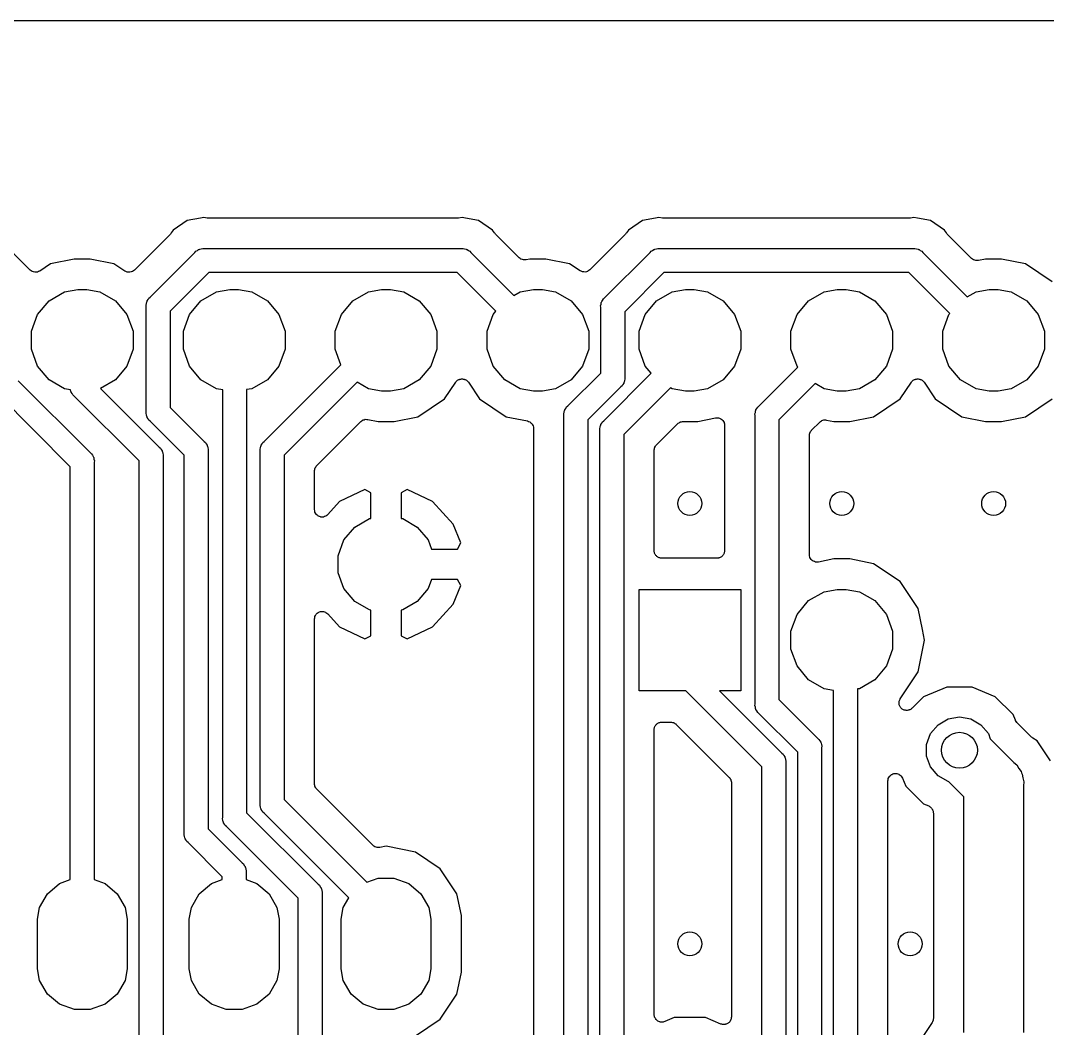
# Model space of a CAD drawing. Extents: x 106 to 188.7, y -135.7 to -88.7.
# Drawn here: x 156.45 to 173.62, y -105.55 to -88.7 of the extents above; entities that cross this region are included whole.
import ezdxf

# ---------------------------------------------------------------- set-up
doc = ezdxf.new("R2010")
doc.units = 0
doc.header["$MEASUREMENT"] = 0
doc.layers.add('BLACK', color=7, linetype='CONTINUOUS')

msp = doc.modelspace()

# ---------------------------------------------------------------- linework, layer by layer
at = {"layer": 'BLACK', "linetype": 'CONTINUOUS'}
for p, q in [((106.71, -88.696), (187.9, -88.696)), ((159.236, -92.0431), (159.002, -92.1996)), ((159.455, -91.9996), (159.236, -92.0431)), ((159.512, -91.9881), (159.455, -91.9996)), ((159.569, -91.9996), (159.512, -91.9881)), ((159.582, -91.9998), (159.569, -91.9996)), ((159.594, -92.002), (159.582, -91.9998)), ((163.748, -92.002), (159.594, -92.002)), ((163.76, -91.9998), (163.748, -92.002)), ((163.773, -91.9996), (163.76, -91.9998)), ((163.83, -91.9881), (163.773, -91.9996)), ((163.887, -91.9996), (163.83, -91.9881)), ((164.106, -92.0431), (163.887, -91.9996)), ((163.887, -91.9996), (163.887, -91.9996)), ((164.34, -92.1996), (164.106, -92.0431)), ((166.847, -92.0431), (166.613, -92.1996)), ((167.066, -91.9996), (166.847, -92.0431)), ((167.123, -91.9881), (167.066, -91.9996)), ((167.181, -91.9996), (167.123, -91.9881)), ((167.193, -91.9998), (167.181, -91.9996)), ((167.206, -92.002), (167.193, -91.9998)), ((171.304, -92.002), (167.206, -92.002)), ((171.317, -91.9998), (171.304, -92.002)), ((171.329, -91.9996), (171.317, -91.9998)), ((171.386, -91.9881), (171.329, -91.9996)), ((171.444, -91.9996), (171.386, -91.9881)), ((171.663, -92.0431), (171.444, -91.9996)), ((171.444, -91.9996), (171.444, -91.9996)), ((171.897, -92.1996), (171.663, -92.0431)), ((159.002, -92.1996), (158.969, -92.2483)), ((164.373, -92.2483), (164.34, -92.1996)), ((166.613, -92.1996), (166.581, -92.2483)), ((171.929, -92.2483), (171.897, -92.1996)), ((156.609, -92.8695), (156.007, -92.2675)), ((158.953, -92.2675), (158.351, -92.8695)), ((158.96, -92.2573), (158.953, -92.2675)), ((158.969, -92.2483), (158.96, -92.2573)), ((164.382, -92.2573), (164.373, -92.2483)), ((164.389, -92.2675), (164.382, -92.2573)), ((164.785, -92.664), (164.389, -92.2675)), ((166.565, -92.2675), (165.966, -92.8661)), ((166.572, -92.2573), (166.565, -92.2675)), ((166.581, -92.2483), (166.572, -92.2573)), ((171.938, -92.2573), (171.929, -92.2483)), ((171.945, -92.2675), (171.938, -92.2573)), ((172.352, -92.6745), (171.945, -92.2675)), ((159.364, -92.5748), (159.381, -92.5544)), ((159.381, -92.5544), (159.404, -92.5412)), ((159.404, -92.5412), (159.426, -92.5259)), ((159.426, -92.5259), (159.435, -92.5236)), ((159.435, -92.5236), (159.443, -92.5192)), ((159.443, -92.5192), (159.469, -92.5146)), ((159.469, -92.5146), (159.494, -92.5077)), ((159.494, -92.5077), (159.521, -92.51)), ((159.521, -92.51), (163.821, -92.51)), ((163.821, -92.51), (163.848, -92.5077)), ((163.848, -92.5077), (163.873, -92.5146)), ((163.873, -92.5146), (163.899, -92.5192)), ((163.899, -92.5192), (163.907, -92.5236)), ((163.907, -92.5236), (163.916, -92.5259)), ((163.916, -92.5259), (163.938, -92.5412)), ((163.938, -92.5412), (163.961, -92.5544)), ((163.961, -92.5544), (163.978, -92.5748)), ((166.976, -92.5748), (166.993, -92.5544)), ((166.993, -92.5544), (167.016, -92.5412)), ((167.016, -92.5412), (167.038, -92.5259)), ((167.038, -92.5259), (167.046, -92.5236)), ((167.046, -92.5236), (167.054, -92.5192)), ((167.054, -92.5192), (167.08, -92.5146)), ((167.08, -92.5146), (167.106, -92.5077)), ((167.106, -92.5077), (167.132, -92.51)), ((167.132, -92.51), (171.378, -92.51)), ((171.378, -92.51), (171.404, -92.5077)), ((171.404, -92.5077), (171.43, -92.5146)), ((171.43, -92.5146), (171.456, -92.5192)), ((171.456, -92.5192), (171.464, -92.5236)), ((171.464, -92.5236), (171.472, -92.5259)), ((171.472, -92.5259), (171.494, -92.5412)), ((171.494, -92.5412), (171.517, -92.5544)), ((171.517, -92.5544), (171.534, -92.5748)), ((157.346, -92.6855), (156.95, -92.7643)), ((157.614, -92.6855), (157.346, -92.6855)), ((158.01, -92.7643), (157.614, -92.6855)), ((158.615, -93.3244), (159.364, -92.5748)), ((163.978, -92.5748), (164.697, -93.2945)), ((164.8, -92.6743), (164.785, -92.664)), ((164.814, -92.6855), (164.8, -92.6743)), ((164.818, -92.6869), (164.814, -92.6855)), ((164.821, -92.6893), (164.818, -92.6869)), ((164.839, -92.6939), (164.821, -92.6893)), ((164.856, -92.6997), (164.839, -92.6939)), ((164.86, -92.6996), (164.856, -92.6997)), ((164.864, -92.7007), (164.86, -92.6996)), ((164.882, -92.6991), (164.864, -92.7007)), ((164.9, -92.6987), (164.882, -92.6991)), ((164.966, -92.6855), (164.9, -92.6987)), ((165.234, -92.6855), (164.966, -92.6855)), ((165.63, -92.7643), (165.234, -92.6855)), ((166.215, -93.3359), (166.976, -92.5748)), ((171.534, -92.5748), (172.277, -93.3177)), ((172.367, -92.6848), (172.352, -92.6745)), ((172.381, -92.696), (172.367, -92.6848)), ((172.385, -92.6974), (172.381, -92.696)), ((172.388, -92.6998), (172.385, -92.6974)), ((172.406, -92.7044), (172.388, -92.6998)), ((172.423, -92.7102), (172.406, -92.7044)), ((172.427, -92.7101), (172.423, -92.7102)), ((172.431, -92.7112), (172.427, -92.7101)), ((172.449, -92.7096), (172.431, -92.7112)), ((172.467, -92.7093), (172.449, -92.7096)), ((172.586, -92.6855), (172.467, -92.7093)), ((172.854, -92.6855), (172.586, -92.6855)), ((173.25, -92.7643), (172.854, -92.6855)), ((156.626, -92.8813), (156.609, -92.8695)), ((156.642, -92.8936), (156.626, -92.8813)), ((156.644, -92.894), (156.642, -92.8936)), ((156.645, -92.8948), (156.644, -92.894)), ((156.665, -92.9001), (156.645, -92.8948)), ((156.685, -92.9059), (156.665, -92.9001)), ((156.729, -92.903), (156.708, -92.9044)), ((156.73, -92.9025), (156.729, -92.903)), ((156.731, -92.9023), (156.73, -92.9025)), ((156.75, -92.8936), (156.731, -92.9023)), ((156.769, -92.8853), (156.75, -92.8936)), ((156.95, -92.7643), (156.769, -92.8853)), ((158.191, -92.8853), (158.01, -92.7643)), ((158.21, -92.8936), (158.191, -92.8853)), ((158.229, -92.9023), (158.21, -92.8936)), ((158.23, -92.9025), (158.229, -92.9023)), ((158.231, -92.903), (158.23, -92.9025)), ((158.252, -92.9044), (158.231, -92.903)), ((158.295, -92.9001), (158.275, -92.9059)), ((158.315, -92.8948), (158.295, -92.9001)), ((158.316, -92.894), (158.315, -92.8948)), ((158.318, -92.8936), (158.316, -92.894)), ((158.334, -92.8813), (158.318, -92.8936)), ((158.351, -92.8695), (158.334, -92.8813)), ((165.806, -92.8819), (165.63, -92.7643)), ((165.825, -92.8902), (165.806, -92.8819)), ((165.844, -92.8989), (165.825, -92.8902)), ((165.845, -92.8991), (165.844, -92.8989)), ((165.846, -92.8996), (165.845, -92.8991)), ((165.867, -92.901), (165.846, -92.8996)), ((165.887, -92.9028), (165.867, -92.901)), ((165.889, -92.9024), (165.887, -92.9028)), ((165.89, -92.9025), (165.889, -92.9024)), ((165.91, -92.8967), (165.89, -92.9025)), ((165.93, -92.8914), (165.91, -92.8967)), ((165.931, -92.8906), (165.93, -92.8914)), ((165.933, -92.8902), (165.931, -92.8906)), ((165.949, -92.8779), (165.933, -92.8902)), ((165.966, -92.8661), (165.949, -92.8779)), ((173.699, -93.0644), (173.25, -92.7643)), ((156.686, -92.9058), (156.685, -92.9059)), ((156.687, -92.9062), (156.686, -92.9058)), ((156.708, -92.9044), (156.687, -92.9062)), ((158.273, -92.9062), (158.252, -92.9044)), ((158.274, -92.9058), (158.273, -92.9062)), ((158.275, -92.9059), (158.274, -92.9058)), ((159.595, -92.91), (158.95, -93.5548)), ((163.747, -92.91), (159.595, -92.91)), ((164.397, -93.5594), (163.747, -92.91)), ((167.206, -92.91), (166.55, -93.5663)), ((171.304, -92.91), (167.206, -92.91)), ((171.988, -93.594), (171.304, -92.91)), ((156.925, -93.3823), (157.185, -93.2324)), ((157.185, -93.2324), (157.406, -93.1935)), ((157.406, -93.1935), (157.554, -93.1935)), ((157.554, -93.1935), (157.775, -93.2324)), ((157.775, -93.2324), (158.035, -93.3823)), ((159.465, -93.3823), (159.725, -93.2324)), ((159.725, -93.2324), (159.946, -93.1935)), ((159.946, -93.1935), (160.094, -93.1935)), ((160.094, -93.1935), (160.315, -93.2324)), ((160.315, -93.2324), (160.575, -93.3823)), ((162.005, -93.3823), (162.265, -93.2324)), ((162.265, -93.2324), (162.486, -93.1935)), ((162.486, -93.1935), (162.634, -93.1935)), ((162.634, -93.1935), (162.855, -93.2324)), ((162.855, -93.2324), (163.115, -93.3823)), ((164.697, -93.2945), (164.805, -93.2324)), ((164.805, -93.2324), (165.026, -93.1935)), ((165.026, -93.1935), (165.174, -93.1935)), ((165.174, -93.1935), (165.395, -93.2324)), ((165.395, -93.2324), (165.655, -93.3823)), ((167.085, -93.3823), (167.345, -93.2324)), ((167.345, -93.2324), (167.566, -93.1935)), ((167.566, -93.1935), (167.714, -93.1935)), ((167.714, -93.1935), (167.935, -93.2324)), ((167.935, -93.2324), (168.195, -93.3823)), ((169.625, -93.3823), (169.885, -93.2324)), ((169.885, -93.2324), (170.106, -93.1935)), ((170.106, -93.1935), (170.254, -93.1935)), ((170.254, -93.1935), (170.475, -93.2324)), ((170.475, -93.2324), (170.735, -93.3823)), ((172.277, -93.3177), (172.425, -93.2324)), ((172.425, -93.2324), (172.646, -93.1935)), ((172.646, -93.1935), (172.794, -93.1935)), ((172.794, -93.1935), (173.015, -93.2324)), ((173.015, -93.2324), (173.275, -93.3823)), ((156.733, -93.6119), (156.925, -93.3823)), ((158.035, -93.3823), (158.227, -93.6119)), ((158.555, -93.4287), (158.559, -93.4025)), ((158.559, -93.4025), (158.564, -93.3948)), ((158.564, -93.3948), (158.566, -93.3862)), ((158.566, -93.3862), (158.581, -93.3644)), ((158.581, -93.3644), (158.594, -93.3415)), ((158.594, -93.3415), (158.615, -93.3244)), ((159.273, -93.6119), (159.465, -93.3823)), ((160.575, -93.3823), (160.767, -93.6119)), ((161.813, -93.6119), (162.005, -93.3823)), ((163.115, -93.3823), (163.307, -93.6119)), ((165.655, -93.3823), (165.847, -93.6119)), ((166.155, -93.4402), (166.159, -93.414)), ((166.159, -93.414), (166.164, -93.4063)), ((166.164, -93.4063), (166.166, -93.3977)), ((166.166, -93.3977), (166.181, -93.3759)), ((166.181, -93.3759), (166.194, -93.353)), ((166.194, -93.353), (166.215, -93.3359)), ((166.893, -93.6119), (167.085, -93.3823)), ((168.195, -93.3823), (168.387, -93.6119)), ((169.433, -93.6119), (169.625, -93.3823)), ((170.735, -93.3823), (170.927, -93.6119)), ((173.275, -93.3823), (173.467, -93.6119)), ((158.548, -93.4543), (158.555, -93.4287)), ((158.55, -93.4807), (158.548, -93.4543)), ((158.55, -95.2413), (158.55, -93.4807)), ((158.95, -93.5548), (158.95, -95.1672)), ((164.353, -93.6119), (164.397, -93.5594)), ((166.148, -93.4658), (166.155, -93.4402)), ((166.15, -93.4922), (166.148, -93.4658)), ((166.15, -94.5926), (166.15, -93.4922)), ((166.55, -93.5663), (166.55, -94.6667)), ((156.63, -93.8936), (156.733, -93.6119)), ((158.227, -93.6119), (158.33, -93.8936)), ((159.17, -93.8936), (159.273, -93.6119)), ((160.767, -93.6119), (160.87, -93.8936)), ((161.71, -93.8936), (161.813, -93.6119)), ((163.307, -93.6119), (163.41, -93.8936)), ((164.25, -93.8936), (164.353, -93.6119)), ((165.847, -93.6119), (165.95, -93.8936)), ((166.79, -93.8936), (166.893, -93.6119)), ((168.387, -93.6119), (168.49, -93.8936)), ((169.33, -93.8936), (169.433, -93.6119)), ((170.927, -93.6119), (171.03, -93.8936)), ((171.87, -93.8936), (171.973, -93.6119)), ((171.973, -93.6119), (171.988, -93.594)), ((173.467, -93.6119), (173.57, -93.8936)), ((156.63, -94.1934), (156.63, -93.8936)), ((158.33, -93.8936), (158.33, -94.1934)), ((159.17, -94.1934), (159.17, -93.8936)), ((160.87, -93.8936), (160.87, -94.1934)), ((161.71, -94.1934), (161.71, -93.8936)), ((163.41, -93.8936), (163.41, -94.1934)), ((164.25, -94.1934), (164.25, -93.8936)), ((165.95, -93.8936), (165.95, -94.1934)), ((166.79, -94.1934), (166.79, -93.8936)), ((168.49, -93.8936), (168.49, -94.1934)), ((169.33, -94.1934), (169.33, -93.8936)), ((171.03, -93.8936), (171.03, -94.1934)), ((171.87, -94.1934), (171.87, -93.8936)), ((173.57, -93.8936), (173.57, -94.1934)), ((156.733, -94.4751), (156.63, -94.1934)), ((158.33, -94.1934), (158.227, -94.4751)), ((159.273, -94.4751), (159.17, -94.1934)), ((160.87, -94.1934), (160.767, -94.4751)), ((161.804, -94.4528), (161.71, -94.1934)), ((163.41, -94.1934), (163.307, -94.4751)), ((164.353, -94.4751), (164.25, -94.1934)), ((165.95, -94.1934), (165.847, -94.4751)), ((166.893, -94.4751), (166.79, -94.1934)), ((168.49, -94.1934), (168.387, -94.4751)), ((169.433, -94.4751), (169.33, -94.1934)), ((171.03, -94.1934), (170.927, -94.4751)), ((171.973, -94.4751), (171.87, -94.1934)), ((173.57, -94.1934), (173.467, -94.4751)), ((156.925, -94.7047), (156.733, -94.4751)), ((158.227, -94.4751), (158.035, -94.7047)), ((159.465, -94.7047), (159.273, -94.4751)), ((160.52, -95.7374), (161.804, -94.4528)), ((160.767, -94.4751), (160.575, -94.7047)), ((163.307, -94.4751), (163.115, -94.7047)), ((164.545, -94.7047), (164.353, -94.4751)), ((165.6, -95.1429), (166.15, -94.5926)), ((165.847, -94.4751), (165.655, -94.7047)), ((166.2, -95.3914), (166.995, -94.5966)), ((166.995, -94.5966), (166.893, -94.4751)), ((168.387, -94.4751), (168.195, -94.7047)), ((168.795, -95.1459), (169.448, -94.493)), ((169.448, -94.493), (169.433, -94.4751)), ((170.927, -94.4751), (170.735, -94.7047)), ((172.165, -94.7047), (171.973, -94.4751)), ((173.467, -94.4751), (173.275, -94.7047)), ((156.41, -94.7227), (157.615, -95.9279)), ((157.185, -94.8546), (156.925, -94.7047)), ((158.035, -94.7047), (157.784, -94.8496)), ((159.725, -94.8546), (159.465, -94.7047)), ((160.575, -94.7047), (160.315, -94.8546)), ((162.077, -94.746), (160.855, -95.9678)), ((162.265, -94.8546), (162.077, -94.746)), ((163.115, -94.7047), (162.855, -94.8546)), ((163.539, -95.0226), (163.724, -94.7452)), ((163.724, -94.7452), (163.734, -94.7352)), ((163.734, -94.7352), (163.742, -94.724)), ((163.742, -94.724), (163.749, -94.7194)), ((163.749, -94.7194), (163.755, -94.7133)), ((163.755, -94.7133), (163.767, -94.7072)), ((163.767, -94.7072), (163.779, -94.6995)), ((163.779, -94.6995), (163.787, -94.6975)), ((163.787, -94.6975), (163.794, -94.6938)), ((163.794, -94.6938), (163.808, -94.6923)), ((163.808, -94.6923), (163.822, -94.689)), ((163.822, -94.689), (163.83, -94.6899)), ((163.83, -94.6899), (163.838, -94.689)), ((163.838, -94.689), (163.852, -94.6923)), ((163.852, -94.6923), (163.866, -94.6938)), ((163.866, -94.6938), (163.873, -94.6975)), ((163.873, -94.6975), (163.881, -94.6995)), ((163.881, -94.6995), (163.893, -94.7072)), ((163.893, -94.7072), (163.905, -94.7133)), ((163.905, -94.7133), (163.911, -94.7194)), ((163.911, -94.7194), (163.918, -94.724)), ((163.918, -94.724), (163.926, -94.7352)), ((163.926, -94.7352), (163.936, -94.7452)), ((163.936, -94.7452), (164.121, -95.0226)), ((164.805, -94.8546), (164.545, -94.7047)), ((165.655, -94.7047), (165.395, -94.8546)), ((166.519, -94.783), (166.506, -94.806)), ((166.534, -94.7613), (166.519, -94.783)), ((166.536, -94.7527), (166.534, -94.7613)), ((166.541, -94.7449), (166.536, -94.7527)), ((166.545, -94.7188), (166.541, -94.7449)), ((166.552, -94.6932), (166.545, -94.7188)), ((166.55, -94.6667), (166.552, -94.6932)), ((168.195, -94.7047), (167.935, -94.8546)), ((169.737, -94.7693), (169.13, -95.3763)), ((169.885, -94.8546), (169.737, -94.7693)), ((170.735, -94.7047), (170.475, -94.8546)), ((171.159, -95.0226), (171.344, -94.7452)), ((171.344, -94.7452), (171.354, -94.7352)), ((171.354, -94.7352), (171.362, -94.724)), ((171.362, -94.724), (171.369, -94.7194)), ((171.369, -94.7194), (171.375, -94.7133)), ((171.375, -94.7133), (171.387, -94.7072)), ((171.387, -94.7072), (171.399, -94.6995)), ((171.399, -94.6995), (171.407, -94.6975)), ((171.407, -94.6975), (171.414, -94.6938)), ((171.414, -94.6938), (171.428, -94.6923)), ((171.428, -94.6923), (171.442, -94.689)), ((171.442, -94.689), (171.45, -94.6899)), ((171.45, -94.6899), (171.458, -94.689)), ((171.458, -94.689), (171.472, -94.6923)), ((171.472, -94.6923), (171.486, -94.6938)), ((171.486, -94.6938), (171.493, -94.6975)), ((171.493, -94.6975), (171.501, -94.6995)), ((171.501, -94.6995), (171.513, -94.7072)), ((171.513, -94.7072), (171.525, -94.7133)), ((171.525, -94.7133), (171.531, -94.7194)), ((171.531, -94.7194), (171.538, -94.724)), ((171.538, -94.724), (171.546, -94.7352)), ((171.546, -94.7352), (171.556, -94.7452)), ((171.556, -94.7452), (171.741, -95.0226)), ((172.425, -94.8546), (172.165, -94.7047)), ((173.275, -94.7047), (173.015, -94.8546)), ((157.28, -96.1583), (156.075, -94.9531)), ((157.285, -94.8722), (157.185, -94.8546)), ((157.289, -94.898), (157.285, -94.8722)), ((157.294, -94.9057), (157.289, -94.898)), ((157.296, -94.9144), (157.294, -94.9057)), ((157.311, -94.9361), (157.296, -94.9144)), ((157.324, -94.9591), (157.311, -94.9361)), ((157.345, -94.9761), (157.324, -94.9591)), ((157.784, -94.8496), (158.766, -95.8315)), ((159.828, -94.8728), (159.725, -94.8546)), ((159.828, -102.02), (159.828, -94.8728)), ((160.315, -94.8546), (160.228, -94.8699)), ((160.228, -94.8699), (160.228, -101.946)), ((162.486, -94.8935), (162.265, -94.8546)), ((162.634, -94.8935), (162.486, -94.8935)), ((162.855, -94.8546), (162.634, -94.8935)), ((165.026, -94.8935), (164.805, -94.8546)), ((165.174, -94.8935), (165.026, -94.8935)), ((165.395, -94.8546), (165.174, -94.8935)), ((166.485, -94.823), (165.935, -95.3733)), ((166.506, -94.806), (166.485, -94.823)), ((167.318, -94.839), (166.535, -95.6218)), ((167.345, -94.8546), (167.318, -94.839)), ((167.566, -94.8935), (167.345, -94.8546)), ((167.714, -94.8935), (167.566, -94.8935)), ((167.935, -94.8546), (167.714, -94.8935)), ((170.106, -94.8935), (169.885, -94.8546)), ((170.254, -94.8935), (170.106, -94.8935)), ((170.475, -94.8546), (170.254, -94.8935)), ((172.646, -94.8935), (172.425, -94.8546)), ((172.794, -94.8935), (172.646, -94.8935)), ((173.015, -94.8546), (172.794, -94.8935)), ((158.431, -96.062), (157.345, -94.9761)), ((163.09, -95.3227), (163.539, -95.0226)), ((164.121, -95.0226), (164.57, -95.3227)), ((170.71, -95.3227), (171.159, -95.0226)), ((171.741, -95.0226), (172.19, -95.3227)), ((173.25, -95.3227), (173.699, -95.0226)), ((158.548, -95.2677), (158.55, -95.2413)), ((158.555, -95.2933), (158.548, -95.2677)), ((158.559, -95.3195), (158.555, -95.2933)), ((158.95, -95.1672), (159.52, -95.7374)), ((165.533, -95.2728), (165.54, -95.2471)), ((165.535, -95.2992), (165.533, -95.2728)), ((165.535, -125.012), (165.535, -95.2992)), ((165.54, -95.2471), (165.544, -95.221)), ((165.544, -95.221), (165.549, -95.2133)), ((165.549, -95.2133), (165.551, -95.2046)), ((165.551, -95.2046), (165.566, -95.1829)), ((165.566, -95.1829), (165.579, -95.1599)), ((165.579, -95.1599), (165.6, -95.1429)), ((168.728, -95.2758), (168.735, -95.2502)), ((168.73, -95.3022), (168.728, -95.2758)), ((168.73, -100.128), (168.73, -95.3022)), ((168.735, -95.2502), (168.739, -95.224)), ((168.739, -95.224), (168.744, -95.2163)), ((168.744, -95.2163), (168.746, -95.2077)), ((168.746, -95.2077), (168.761, -95.1859)), ((168.761, -95.1859), (168.774, -95.163)), ((168.774, -95.163), (168.795, -95.1459)), ((158.564, -95.3272), (158.559, -95.3195)), ((158.566, -95.3358), (158.564, -95.3272)), ((158.581, -95.3576), (158.566, -95.3358)), ((158.594, -95.3805), (158.581, -95.3576)), ((158.615, -95.3976), (158.594, -95.3805)), ((159.185, -95.9678), (158.615, -95.3976)), ((161.4, -96.1411), (162.139, -95.402)), ((162.139, -95.402), (162.154, -95.3917)), ((162.154, -95.3917), (162.168, -95.3804)), ((162.168, -95.3804), (162.172, -95.3791)), ((162.172, -95.3791), (162.175, -95.3767)), ((162.175, -95.3767), (162.193, -95.372)), ((162.193, -95.372), (162.21, -95.3662)), ((162.21, -95.3662), (162.214, -95.3663)), ((162.214, -95.3663), (162.218, -95.3653)), ((162.218, -95.3653), (162.236, -95.3668)), ((162.236, -95.3668), (162.254, -95.3672)), ((162.254, -95.3672), (162.426, -95.4015)), ((162.426, -95.4015), (162.694, -95.4015)), ((162.694, -95.4015), (163.09, -95.3227)), ((164.57, -95.3227), (164.925, -95.3932)), ((164.925, -95.3932), (164.944, -95.4008)), ((164.944, -95.4008), (164.963, -95.4078)), ((164.963, -95.4078), (164.965, -95.4087)), ((164.965, -95.4087), (164.966, -95.4092)), ((164.966, -95.4092), (164.981, -95.4229)), ((164.981, -95.4229), (164.997, -95.4362)), ((164.997, -95.4362), (164.998, -95.4374)), ((164.998, -95.4374), (164.999, -95.4383)), ((164.999, -95.4383), (165.009, -95.4564)), ((165.009, -95.4564), (165.019, -95.4744)), ((165.019, -95.4744), (165.02, -95.4758)), ((165.02, -95.4758), (165.02, -95.477)), ((165.02, -95.477), (165.023, -95.4974)), ((165.935, -95.3733), (165.935, -125.086)), ((166.14, -95.4957), (166.144, -95.4695)), ((166.144, -95.4695), (166.149, -95.4618)), ((166.149, -95.4618), (166.151, -95.4532)), ((166.151, -95.4532), (166.166, -95.4314)), ((166.166, -95.4314), (166.179, -95.4084)), ((166.179, -95.4084), (166.2, -95.3914)), ((167.08, -95.7951), (167.437, -95.4387)), ((167.437, -95.4387), (167.441, -95.4355)), ((167.441, -95.4355), (167.445, -95.4312)), ((167.445, -95.4312), (167.459, -95.4229)), ((167.459, -95.4229), (167.473, -95.4134)), ((167.473, -95.4134), (167.478, -95.412)), ((167.478, -95.412), (167.483, -95.4092)), ((167.483, -95.4092), (167.499, -95.4063)), ((167.499, -95.4063), (167.515, -95.402)), ((167.515, -95.402), (167.521, -95.4025)), ((167.521, -95.4025), (167.526, -95.4015)), ((167.526, -95.4015), (167.774, -95.4015)), ((167.774, -95.4015), (168.07, -95.3425)), ((168.07, -95.3425), (168.072, -95.3425)), ((168.072, -95.3425), (168.073, -95.342)), ((168.073, -95.342), (168.094, -95.342)), ((168.094, -95.342), (168.114, -95.3416)), ((168.114, -95.3416), (168.116, -95.342)), ((168.116, -95.342), (168.117, -95.342)), ((168.117, -95.342), (168.136, -95.3491)), ((168.136, -95.3491), (168.156, -95.3557)), ((168.156, -95.3557), (168.157, -95.3566)), ((168.157, -95.3566), (168.158, -95.3571)), ((168.158, -95.3571), (168.174, -95.3704)), ((168.174, -95.3704), (168.19, -95.3833)), ((168.19, -95.3833), (168.191, -95.3846)), ((168.191, -95.3846), (168.192, -95.3855)), ((168.192, -95.3855), (168.203, -95.4034)), ((168.203, -95.4034), (168.213, -95.4211)), ((168.213, -95.4211), (168.214, -95.4224)), ((168.214, -95.4224), (168.214, -95.4236)), ((168.214, -95.4236), (168.218, -95.444)), ((168.218, -95.444), (168.222, -95.4643)), ((168.222, -95.4643), (168.222, -95.4657)), ((168.222, -95.4657), (168.222, -95.4671)), ((168.222, -95.4671), (168.222, -97.5626)), ((169.13, -95.3763), (169.13, -100.054)), ((169.675, -95.5496), (169.812, -95.4125)), ((169.812, -95.4125), (169.827, -95.4022)), ((169.827, -95.4022), (169.841, -95.391)), ((169.841, -95.391), (169.845, -95.3896)), ((169.845, -95.3896), (169.848, -95.3872)), ((169.848, -95.3872), (169.866, -95.3826)), ((169.866, -95.3826), (169.883, -95.3768)), ((169.883, -95.3768), (169.887, -95.3769)), ((169.887, -95.3769), (169.891, -95.3758)), ((169.891, -95.3758), (169.909, -95.3774)), ((169.909, -95.3774), (169.927, -95.3777)), ((169.927, -95.3777), (170.046, -95.4015)), ((170.046, -95.4015), (170.314, -95.4015)), ((170.314, -95.4015), (170.71, -95.3227)), ((172.19, -95.3227), (172.586, -95.4015)), ((172.586, -95.4015), (172.854, -95.4015)), ((172.854, -95.4015), (173.25, -95.3227)), ((165.023, -95.4974), (165.027, -95.5178)), ((165.027, -95.5178), (165.027, -124.749)), ((166.133, -95.5213), (166.14, -95.4957)), ((166.135, -95.5477), (166.133, -95.5213)), ((166.135, -129.496), (166.135, -95.5477)), ((166.535, -95.6218), (166.535, -129.422)), ((169.638, -95.6283), (169.643, -95.6123)), ((169.639, -95.6339), (169.638, -95.6283)), ((169.638, -95.6394), (169.639, -95.6339)), ((169.638, -97.6285), (169.638, -95.6394)), ((169.643, -95.6123), (169.646, -95.5959)), ((169.646, -95.5959), (169.648, -95.5911)), ((169.648, -95.5911), (169.65, -95.5857)), ((169.65, -95.5857), (169.659, -95.5721)), ((169.659, -95.5721), (169.668, -95.5577)), ((169.668, -95.5577), (169.672, -95.5541)), ((169.672, -95.5541), (169.675, -95.5496)), ((159.52, -95.7374), (159.541, -95.7545)), ((159.541, -95.7545), (159.554, -95.7774)), ((159.554, -95.7774), (159.569, -95.7992)), ((159.569, -95.7992), (159.571, -95.8078)), ((159.571, -95.8078), (159.576, -95.8155)), ((159.576, -95.8155), (159.58, -95.8417)), ((160.46, -95.8417), (160.464, -95.8155)), ((160.464, -95.8155), (160.469, -95.8078)), ((160.469, -95.8078), (160.471, -95.7992)), ((160.471, -95.7992), (160.486, -95.7774)), ((160.486, -95.7774), (160.499, -95.7545)), ((160.499, -95.7545), (160.52, -95.7374)), ((167.055, -95.8312), (167.064, -95.8176)), ((167.064, -95.8176), (167.073, -95.8032)), ((167.073, -95.8032), (167.077, -95.7996)), ((167.077, -95.7996), (167.08, -95.7951)), ((157.615, -95.9279), (157.636, -95.945)), ((157.636, -95.945), (157.649, -95.9679)), ((157.649, -95.9679), (157.664, -95.9897)), ((157.664, -95.9897), (157.666, -95.9983)), ((158.766, -95.8315), (158.786, -95.8486)), ((158.786, -95.8486), (158.799, -95.8716)), ((158.799, -95.8716), (158.815, -95.8933)), ((158.815, -95.8933), (158.817, -95.9019)), ((158.817, -95.9019), (158.821, -95.9097)), ((158.821, -95.9097), (158.826, -95.9358)), ((158.826, -95.9358), (158.833, -95.9614)), ((158.833, -95.9614), (158.831, -95.9878)), ((158.831, -95.9878), (158.831, -117.871)), ((159.185, -102.29), (159.185, -95.9678)), ((159.58, -95.8417), (159.587, -95.8673)), ((159.587, -95.8673), (159.585, -95.8937)), ((159.585, -95.8937), (159.585, -102.216)), ((160.453, -95.8673), (160.46, -95.8417)), ((160.455, -95.8937), (160.453, -95.8673)), ((160.455, -101.799), (160.455, -95.8937)), ((160.855, -95.9678), (160.855, -101.725)), ((167.043, -95.8738), (167.048, -95.8578)), ((167.044, -95.8794), (167.043, -95.8738)), ((167.043, -95.8849), (167.044, -95.8794)), ((167.043, -97.5626), (167.043, -95.8849)), ((167.048, -95.8578), (167.051, -95.8414)), ((167.051, -95.8414), (167.053, -95.8366)), ((167.053, -95.8366), (167.055, -95.8312)), ((157.28, -103.065), (157.28, -96.1583)), ((157.666, -95.9983), (157.671, -96.006)), ((157.671, -96.006), (157.675, -96.0322)), ((157.675, -96.0322), (157.682, -96.0578)), ((157.682, -96.0578), (157.68, -96.0842)), ((157.68, -96.0842), (157.68, -103.065)), ((158.431, -117.797), (158.431, -96.062)), ((161.375, -96.1772), (161.384, -96.1636)), ((161.384, -96.1636), (161.393, -96.1492)), ((161.393, -96.1492), (161.397, -96.1456)), ((161.397, -96.1456), (161.4, -96.1411)), ((161.363, -96.2198), (161.368, -96.2038)), ((161.364, -96.2254), (161.363, -96.2198)), ((161.363, -96.2309), (161.364, -96.2254)), ((161.363, -96.8748), (161.363, -96.2309)), ((161.368, -96.2038), (161.371, -96.1874)), ((161.371, -96.1874), (161.373, -96.1826)), ((161.373, -96.1826), (161.375, -96.1772)), ((162.207, -96.5405), (161.782, -96.7416)), ((162.306, -96.5947), (162.207, -96.5405)), ((162.306, -97.0224), (162.306, -96.5947)), ((162.913, -96.5405), (162.814, -96.5947)), ((162.814, -96.5947), (162.814, -97.0224)), ((163.338, -96.7416), (162.913, -96.5405)), ((161.782, -96.7416), (161.584, -96.9601)), ((163.682, -97.1215), (163.338, -96.7416)), ((161.366, -96.8942), (161.363, -96.8748)), ((161.369, -96.9137), (161.366, -96.8942)), ((161.37, -96.9158), (161.369, -96.9137)), ((161.371, -96.9182), (161.37, -96.9158)), ((161.381, -96.9353), (161.371, -96.9182)), ((161.39, -96.9527), (161.381, -96.9353)), ((161.391, -96.9543), (161.39, -96.9527)), ((161.393, -96.9564), (161.391, -96.9543)), ((161.408, -96.9691), (161.393, -96.9564)), ((161.422, -96.9823), (161.408, -96.9691)), ((161.425, -96.9832), (161.422, -96.9823)), ((161.427, -96.9848), (161.425, -96.9832)), ((161.445, -96.9915), (161.427, -96.9848)), ((161.463, -96.9989), (161.445, -96.9915)), ((161.466, -96.999), (161.463, -96.9989)), ((161.468, -96.9999), (161.466, -96.999)), ((161.488, -96.9999), (161.468, -96.9999)), ((161.507, -97.0006), (161.488, -96.9999)), ((161.51, -96.9999), (161.507, -97.0006)), ((161.512, -96.9999), (161.51, -96.9999)), ((161.531, -96.9931), (161.512, -96.9999)), ((161.549, -96.9871), (161.531, -96.9931)), ((161.551, -96.9856), (161.549, -96.9871)), ((161.553, -96.9848), (161.551, -96.9856)), ((161.569, -96.9721), (161.553, -96.9848)), ((161.584, -96.9601), (161.569, -96.9721)), ((162.282, -97.0266), (162.306, -97.0224)), ((162.814, -97.0224), (162.838, -97.0266)), ((161.856, -97.3838), (162.038, -97.1677)), ((162.038, -97.1677), (162.282, -97.0266)), ((162.838, -97.0266), (163.082, -97.1677)), ((163.082, -97.1677), (163.264, -97.3838)), ((163.811, -97.4332), (163.682, -97.1215)), ((161.76, -97.6489), (161.856, -97.3838)), ((163.264, -97.3838), (163.319, -97.536)), ((163.319, -97.536), (163.755, -97.536)), ((163.755, -97.536), (163.811, -97.4332)), ((161.76, -97.9311), (161.76, -97.6489)), ((167.045, -97.5735), (167.043, -97.5626)), ((167.045, -97.5846), (167.045, -97.5735)), ((167.049, -97.5951), (167.045, -97.5846)), ((167.051, -97.606), (167.049, -97.5951)), ((167.056, -97.6156), (167.051, -97.606)), ((167.06, -97.6261), (167.056, -97.6156)), ((167.067, -97.6346), (167.06, -97.6261)), ((167.073, -97.6442), (167.067, -97.6346)), ((167.081, -97.6513), (167.073, -97.6442)), ((167.088, -97.6598), (167.081, -97.6513)), ((167.098, -97.6654), (167.088, -97.6598)), ((167.107, -97.6725), (167.098, -97.6654)), ((167.117, -97.6763), (167.107, -97.6725)), ((167.127, -97.6819), (167.117, -97.6763)), ((167.138, -97.6838), (167.127, -97.6819)), ((167.148, -97.6876), (167.138, -97.6838)), ((167.159, -97.6876), (167.148, -97.6876)), ((167.17, -97.6896), (167.159, -97.6876)), ((168.095, -97.6896), (167.17, -97.6896)), ((168.106, -97.6876), (168.095, -97.6896)), ((168.117, -97.6876), (168.106, -97.6876)), ((168.127, -97.6838), (168.117, -97.6876)), ((168.138, -97.6819), (168.127, -97.6838)), ((168.148, -97.6763), (168.138, -97.6819)), ((168.158, -97.6725), (168.148, -97.6763)), ((168.167, -97.6654), (168.158, -97.6725)), ((168.177, -97.6598), (168.167, -97.6654)), ((168.184, -97.6513), (168.177, -97.6598)), ((168.192, -97.6442), (168.184, -97.6513)), ((168.198, -97.6346), (168.192, -97.6442)), ((168.205, -97.6261), (168.198, -97.6346)), ((168.209, -97.6156), (168.205, -97.6261)), ((168.214, -97.606), (168.209, -97.6156)), ((168.216, -97.5951), (168.214, -97.606)), ((168.22, -97.5846), (168.216, -97.5951)), ((168.222, -97.5626), (168.22, -97.5735)), ((168.22, -97.5735), (168.22, -97.5846)), ((169.638, -97.6298), (169.638, -97.6285)), ((169.638, -97.6312), (169.638, -97.6298)), ((169.642, -97.6515), (169.638, -97.6312)), ((169.646, -97.6719), (169.642, -97.6515)), ((169.646, -97.6731), (169.646, -97.6719)), ((169.647, -97.6745), (169.646, -97.6731)), ((169.657, -97.6922), (169.647, -97.6745)), ((169.668, -97.7101), (169.657, -97.6922)), ((169.669, -97.711), (169.668, -97.7101)), ((169.67, -97.7122), (169.669, -97.711)), ((170.046, -97.702), (169.79, -97.753)), ((170.314, -97.702), (170.046, -97.702)), ((170.71, -97.7808), (170.314, -97.702)), ((169.686, -97.7251), (169.67, -97.7122)), ((169.701, -97.7384), (169.686, -97.7251)), ((169.703, -97.7389), (169.701, -97.7384)), ((169.704, -97.7398), (169.703, -97.7389)), ((169.724, -97.7465), (169.704, -97.7398)), ((169.743, -97.7535), (169.724, -97.7465)), ((169.744, -97.7535), (169.743, -97.7535)), ((169.746, -97.754), (169.744, -97.7535)), ((169.766, -97.7535), (169.746, -97.754)), ((169.787, -97.7535), (169.766, -97.7535)), ((169.788, -97.753), (169.787, -97.7535)), ((169.79, -97.753), (169.788, -97.753)), ((171.159, -98.0809), (170.71, -97.7808)), ((161.856, -98.1962), (161.76, -97.9311)), ((163.319, -98.044), (163.264, -98.1962)), ((163.755, -98.044), (163.319, -98.044)), ((163.811, -98.1468), (163.755, -98.044)), ((162.038, -98.4123), (161.856, -98.1962)), ((163.264, -98.1962), (163.082, -98.4123)), ((163.682, -98.4585), (163.811, -98.1468)), ((166.79, -99.91), (166.79, -98.21)), ((166.79, -98.21), (168.49, -98.21)), ((168.49, -98.21), (168.49, -99.91)), ((169.885, -98.2489), (170.106, -98.21)), ((170.106, -98.21), (170.254, -98.21)), ((170.254, -98.21), (170.475, -98.2489)), ((171.459, -98.5301), (171.159, -98.0809)), ((169.625, -98.3988), (169.885, -98.2489)), ((170.475, -98.2489), (170.735, -98.3988)), ((162.282, -98.5534), (162.038, -98.4123)), ((162.306, -98.5576), (162.282, -98.5534)), ((162.306, -98.9853), (162.306, -98.5576)), ((162.838, -98.5534), (162.814, -98.5576)), ((162.814, -98.5576), (162.814, -98.9853)), ((163.082, -98.4123), (162.838, -98.5534)), ((163.338, -98.8384), (163.682, -98.4585)), ((169.433, -98.6284), (169.625, -98.3988)), ((170.735, -98.3988), (170.927, -98.6284)), ((171.529, -98.879), (171.459, -98.5301)), ((161.363, -98.7052), (161.366, -98.6858)), ((161.363, -101.461), (161.363, -98.7052)), ((161.366, -98.6858), (161.369, -98.6663)), ((161.369, -98.6663), (161.37, -98.6642)), ((161.37, -98.6642), (161.371, -98.6618)), ((161.371, -98.6618), (161.381, -98.6447)), ((161.381, -98.6447), (161.39, -98.6273)), ((161.39, -98.6273), (161.391, -98.6257)), ((161.391, -98.6257), (161.393, -98.6236)), ((161.393, -98.6236), (161.408, -98.6109)), ((161.408, -98.6109), (161.422, -98.5977)), ((161.422, -98.5977), (161.425, -98.5968)), ((161.425, -98.5968), (161.427, -98.5952)), ((161.427, -98.5952), (161.445, -98.5885)), ((161.445, -98.5885), (161.463, -98.5811)), ((161.463, -98.5811), (161.466, -98.581)), ((161.466, -98.581), (161.468, -98.5801)), ((161.468, -98.5801), (161.488, -98.5801)), ((161.488, -98.5801), (161.507, -98.5794)), ((161.507, -98.5794), (161.51, -98.5801)), ((161.51, -98.5801), (161.512, -98.5801)), ((161.512, -98.5801), (161.531, -98.5869)), ((161.531, -98.5869), (161.549, -98.5929)), ((161.549, -98.5929), (161.551, -98.5944)), ((161.551, -98.5944), (161.553, -98.5952)), ((161.553, -98.5952), (161.569, -98.6079)), ((161.569, -98.6079), (161.584, -98.6199)), ((161.584, -98.6199), (161.782, -98.8384)), ((169.33, -98.9101), (169.433, -98.6284)), ((170.927, -98.6284), (171.03, -98.9101)), ((161.782, -98.8384), (162.207, -99.0395)), ((162.913, -99.0395), (163.338, -98.8384)), ((169.33, -99.2099), (169.33, -98.9101)), ((171.03, -98.9101), (171.03, -99.2099)), ((171.565, -99.06), (171.529, -98.879)), ((162.207, -99.0395), (162.306, -98.9853)), ((162.814, -98.9853), (162.913, -99.0395)), ((171.459, -99.5899), (171.565, -99.06)), ((169.433, -99.4916), (169.33, -99.2099)), ((171.03, -99.2099), (170.927, -99.4916)), ((169.625, -99.7212), (169.433, -99.4916)), ((170.927, -99.4916), (170.735, -99.7212)), ((171.159, -100.039), (171.459, -99.5899)), ((169.885, -99.8711), (169.625, -99.7212)), ((170.735, -99.7212), (170.475, -99.8711)), ((167.572, -99.91), (166.79, -99.91)), ((168.843, -101.181), (167.572, -99.91)), ((168.49, -99.91), (168.138, -99.91)), ((168.138, -99.91), (169.179, -100.951)), ((170.043, -99.899), (169.885, -99.8711)), ((170.044, -126.166), (170.043, -99.899)), ((170.475, -99.8711), (170.444, -99.8766)), ((170.444, -99.8766), (170.444, -126.092)), ((171.938, -99.8435), (171.549, -100.005)), ((172.359, -99.8435), (171.938, -99.8435)), ((172.748, -100.005), (172.359, -99.8435)), ((169.13, -100.054), (169.779, -100.702)), ((171.138, -100.098), (171.141, -100.089)), ((171.14, -100.111), (171.138, -100.098)), ((171.139, -100.123), (171.14, -100.111)), ((171.141, -100.089), (171.142, -100.079)), ((171.142, -100.079), (171.147, -100.068)), ((171.147, -100.068), (171.15, -100.056)), ((171.15, -100.056), (171.155, -100.048)), ((171.155, -100.048), (171.159, -100.039)), ((171.549, -100.005), (171.355, -100.199)), ((173.045, -100.302), (172.748, -100.005)), ((168.728, -100.154), (168.73, -100.128)), ((168.735, -100.18), (168.728, -100.154)), ((168.739, -100.206), (168.735, -100.18)), ((168.744, -100.214), (168.739, -100.206)), ((168.746, -100.222), (168.744, -100.214)), ((168.761, -100.244), (168.746, -100.222)), ((168.774, -100.267), (168.761, -100.244)), ((168.795, -100.284), (168.774, -100.267)), ((169.443, -100.933), (168.795, -100.284)), ((171.141, -100.132), (171.139, -100.123)), ((171.142, -100.142), (171.141, -100.132)), ((171.148, -100.153), (171.142, -100.142)), ((171.151, -100.165), (171.148, -100.153)), ((171.157, -100.173), (171.151, -100.165)), ((171.161, -100.182), (171.157, -100.173)), ((171.17, -100.191), (171.161, -100.182)), ((171.177, -100.201), (171.17, -100.191)), ((171.185, -100.206), (171.177, -100.201)), ((171.192, -100.213), (171.185, -100.206)), ((171.203, -100.219), (171.192, -100.213)), ((171.214, -100.225), (171.203, -100.219)), ((171.223, -100.228), (171.214, -100.225)), ((171.232, -100.232), (171.223, -100.228)), ((171.244, -100.233), (171.232, -100.232)), ((171.257, -100.236), (171.244, -100.233)), ((171.266, -100.235), (171.257, -100.236)), ((171.276, -100.236), (171.266, -100.235)), ((171.288, -100.233), (171.276, -100.236)), ((171.3, -100.231), (171.288, -100.233)), ((171.309, -100.227), (171.3, -100.231)), ((171.319, -100.224), (171.309, -100.227)), ((171.329, -100.217), (171.319, -100.224)), ((171.34, -100.212), (171.329, -100.217)), ((171.347, -100.205), (171.34, -100.212)), ((171.355, -100.199), (171.347, -100.205)), ((167.088, -100.46), (167.098, -100.455)), ((167.098, -100.455), (167.107, -100.447)), ((167.107, -100.447), (167.117, -100.444)), ((167.117, -100.444), (167.127, -100.438)), ((167.127, -100.438), (167.138, -100.436)), ((167.138, -100.436), (167.148, -100.432)), ((167.148, -100.432), (167.159, -100.432)), ((167.159, -100.432), (167.17, -100.43)), ((167.17, -100.43), (167.322, -100.43)), ((167.322, -100.43), (167.327, -100.431)), ((167.327, -100.431), (167.333, -100.431)), ((167.333, -100.431), (167.349, -100.435)), ((167.349, -100.435), (167.365, -100.438)), ((167.365, -100.438), (167.37, -100.441)), ((167.37, -100.441), (167.375, -100.442)), ((167.375, -100.442), (167.389, -100.452)), ((167.389, -100.452), (167.403, -100.46)), ((171.79, -100.474), (171.957, -100.377)), ((171.957, -100.377), (172.148, -100.343)), ((172.148, -100.343), (172.34, -100.377)), ((172.34, -100.377), (172.507, -100.474)), ((173.086, -100.4), (173.045, -100.302)), ((173.087, -100.402), (173.086, -100.4)), ((173.088, -100.405), (173.087, -100.402)), ((173.099, -100.42), (173.088, -100.405)), ((173.109, -100.437), (173.099, -100.42)), ((173.112, -100.438), (173.109, -100.437)), ((173.113, -100.441), (173.112, -100.438)), ((173.354, -100.681), (173.113, -100.441)), ((167.043, -100.557), (167.045, -100.546)), ((167.043, -105.321), (167.043, -100.557)), ((167.045, -100.535), (167.049, -100.525)), ((167.045, -100.546), (167.045, -100.535)), ((167.049, -100.525), (167.051, -100.514)), ((167.051, -100.514), (167.056, -100.504)), ((167.056, -100.504), (167.06, -100.494)), ((167.06, -100.494), (167.067, -100.485)), ((167.067, -100.485), (167.073, -100.476)), ((167.073, -100.476), (167.081, -100.469)), ((167.081, -100.469), (167.088, -100.46)), ((167.403, -100.46), (167.407, -100.464)), ((167.407, -100.464), (167.411, -100.468)), ((167.411, -100.468), (168.298, -101.355)), ((171.598, -100.805), (171.665, -100.622)), ((171.665, -100.622), (171.79, -100.474)), ((172.507, -100.474), (172.632, -100.622)), ((172.632, -100.622), (172.664, -100.71)), ((169.779, -100.702), (169.799, -100.719)), ((169.799, -100.719), (169.812, -100.742)), ((169.812, -100.742), (169.828, -100.764)), ((169.828, -100.764), (169.83, -100.773)), ((169.83, -100.773), (169.834, -100.78)), ((169.834, -100.78), (169.839, -100.807)), ((172.664, -100.71), (173.058, -101.104)), ((173.364, -100.688), (173.354, -100.681)), ((173.373, -100.697), (173.364, -100.688)), ((173.447, -100.746), (173.373, -100.697)), ((173.67, -101.08), (173.447, -100.746)), ((169.179, -100.951), (169.199, -100.968)), ((169.199, -100.968), (169.212, -100.991)), ((169.443, -127.628), (169.443, -100.933)), ((169.839, -100.807), (169.846, -100.832)), ((169.846, -100.832), (169.843, -100.859)), ((169.843, -100.859), (169.843, -127.094)), ((171.598, -100.998), (171.598, -100.805)), ((169.212, -100.991), (169.228, -101.013)), ((169.228, -101.013), (169.23, -101.021)), ((169.23, -101.021), (169.234, -101.029)), ((169.234, -101.029), (169.239, -101.055)), ((169.239, -101.055), (169.246, -101.081)), ((169.246, -101.081), (169.243, -101.107)), ((169.243, -101.107), (169.243, -126.159)), ((171.665, -101.181), (171.598, -100.998)), ((173.058, -101.104), (173.109, -101.147)), ((168.843, -126.085), (168.843, -101.181)), ((170.996, -101.321), (171.01, -101.308)), ((171.01, -101.308), (171.013, -101.307)), ((171.013, -101.307), (171.015, -101.305)), ((171.015, -101.305), (171.033, -101.298)), ((171.033, -101.298), (171.051, -101.291)), ((171.051, -101.291), (171.054, -101.291)), ((171.054, -101.291), (171.056, -101.29)), ((171.056, -101.29), (171.076, -101.29)), ((171.076, -101.29), (171.095, -101.289)), ((171.095, -101.289), (171.098, -101.29)), ((171.098, -101.29), (171.101, -101.29)), ((171.101, -101.29), (171.119, -101.296)), ((171.119, -101.296), (171.137, -101.302)), ((171.137, -101.302), (171.139, -101.304)), ((171.139, -101.304), (171.142, -101.305)), ((171.142, -101.305), (171.157, -101.317)), ((171.157, -101.317), (171.172, -101.329)), ((171.79, -101.329), (171.665, -101.181)), ((173.109, -101.147), (173.142, -101.204)), ((173.142, -101.204), (173.18, -101.258)), ((173.18, -101.258), (173.186, -101.28)), ((173.186, -101.28), (173.197, -101.299)), ((173.197, -101.299), (173.209, -101.365)), ((161.364, -101.467), (161.363, -101.461)), ((161.363, -101.473), (161.364, -101.467)), ((161.368, -101.489), (161.363, -101.473)), ((161.371, -101.505), (161.368, -101.489)), ((168.298, -101.355), (168.301, -101.359)), ((168.301, -101.359), (168.306, -101.363)), ((168.306, -101.363), (168.314, -101.377)), ((168.314, -101.377), (168.324, -101.391)), ((168.324, -101.391), (168.325, -101.396)), ((168.325, -101.396), (168.328, -101.401)), ((168.328, -101.401), (168.331, -101.417)), ((168.331, -101.417), (168.335, -101.433)), ((168.335, -101.433), (168.335, -101.439)), ((168.335, -101.439), (168.335, -101.444)), ((168.335, -101.444), (168.335, -105.362)), ((170.951, -101.415), (170.955, -101.396)), ((170.951, -125.829), (170.951, -101.415)), ((170.955, -101.396), (170.957, -101.377)), ((170.957, -101.377), (170.959, -101.374)), ((170.959, -101.371), (170.969, -101.355)), ((170.959, -101.374), (170.959, -101.371)), ((170.969, -101.355), (170.978, -101.338)), ((170.978, -101.338), (170.98, -101.336)), ((170.98, -101.336), (170.981, -101.333)), ((170.981, -101.333), (170.996, -101.321)), ((171.172, -101.329), (171.174, -101.331)), ((171.174, -101.331), (171.176, -101.333)), ((171.176, -101.333), (171.185, -101.35)), ((171.185, -101.35), (171.196, -101.366)), ((171.196, -101.366), (171.252, -101.501)), ((171.957, -101.426), (171.79, -101.329)), ((171.968, -101.428), (171.957, -101.426)), ((172.22, -101.68), (171.968, -101.428)), ((173.209, -101.365), (173.226, -101.429)), ((173.226, -101.429), (173.22, -101.495)), ((161.373, -101.51), (161.371, -101.505)), ((161.375, -101.515), (161.373, -101.51)), ((161.384, -101.529), (161.375, -101.515)), ((161.393, -101.543), (161.384, -101.529)), ((161.397, -101.547), (161.393, -101.543)), ((161.4, -101.551), (161.397, -101.547)), ((162.342, -102.493), (161.4, -101.551)), ((171.252, -101.501), (171.549, -101.798)), ((173.22, -101.495), (173.22, -105.62)), ((160.453, -101.825), (160.455, -101.799)), ((160.46, -101.851), (160.453, -101.825)), ((160.855, -101.725), (162.239, -103.109)), ((171.549, -101.798), (171.634, -101.833)), ((172.22, -105.62), (172.22, -101.68)), ((160.228, -101.946), (161.425, -103.143)), ((160.464, -101.877), (160.46, -101.851)), ((160.469, -101.885), (160.464, -101.877)), ((160.471, -101.893), (160.469, -101.885)), ((160.486, -101.915), (160.471, -101.893)), ((160.499, -101.938), (160.486, -101.915)), ((160.52, -101.955), (160.499, -101.938)), ((161.936, -103.371), (160.52, -101.955)), ((171.634, -101.833), (171.641, -101.838)), ((171.641, -101.838), (171.649, -101.841)), ((171.649, -101.841), (171.659, -101.85)), ((171.659, -101.85), (171.671, -101.857)), ((171.671, -101.857), (171.676, -101.864)), ((171.676, -101.864), (171.682, -101.869)), ((171.682, -101.869), (171.689, -101.881)), ((171.689, -101.881), (171.698, -101.892)), ((171.698, -101.892), (171.7, -101.9)), ((171.7, -101.9), (171.704, -101.907)), ((171.704, -101.907), (171.707, -101.921)), ((171.707, -101.921), (171.711, -101.934)), ((171.711, -101.934), (171.711, -101.942)), ((171.711, -101.942), (171.712, -101.951)), ((171.712, -101.951), (171.712, -105.386)), ((159.826, -102.047), (159.828, -102.02)), ((159.833, -102.072), (159.826, -102.047)), ((159.837, -102.098), (159.833, -102.072)), ((159.842, -102.106), (159.837, -102.098)), ((159.844, -102.115), (159.842, -102.106)), ((159.859, -102.136), (159.844, -102.115)), ((159.872, -102.159), (159.859, -102.136)), ((159.893, -102.176), (159.872, -102.159)), ((161.09, -103.374), (159.893, -102.176)), ((159.183, -102.316), (159.185, -102.29)), ((159.19, -102.342), (159.183, -102.316)), ((159.194, -102.368), (159.19, -102.342)), ((159.585, -102.216), (160.155, -102.786)), ((159.199, -102.376), (159.194, -102.368)), ((159.201, -102.384), (159.199, -102.376)), ((159.216, -102.406), (159.201, -102.384)), ((159.229, -102.429), (159.216, -102.406)), ((159.25, -102.446), (159.229, -102.429)), ((159.82, -103.016), (159.25, -102.446)), ((162.357, -102.504), (162.342, -102.493)), ((162.371, -102.515), (162.357, -102.504)), ((162.375, -102.516), (162.371, -102.515)), ((162.378, -102.519), (162.375, -102.516)), ((162.396, -102.523), (162.378, -102.519)), ((162.56, -102.508), (162.457, -102.528)), ((163.051, -102.605), (162.56, -102.508)), ((162.413, -102.529), (162.396, -102.523)), ((162.417, -102.529), (162.413, -102.529)), ((162.421, -102.53), (162.417, -102.529)), ((162.439, -102.528), (162.421, -102.53)), ((162.457, -102.528), (162.439, -102.528)), ((163.467, -102.883), (163.051, -102.605)), ((160.155, -102.786), (160.176, -102.803)), ((160.176, -102.803), (160.189, -102.826)), ((160.189, -102.826), (160.204, -102.848)), ((160.204, -102.848), (160.206, -102.856)), ((160.206, -102.856), (160.211, -102.864)), ((159.82, -103.065), (159.82, -103.016)), ((160.211, -102.864), (160.215, -102.89)), ((160.215, -102.89), (160.222, -102.916)), ((160.222, -102.916), (160.22, -102.942)), ((160.22, -102.942), (160.22, -103.065)), ((163.746, -103.3), (163.467, -102.883)), ((156.896, -103.301), (157.099, -103.131)), ((157.099, -103.131), (157.28, -103.065)), ((157.68, -103.065), (157.861, -103.131)), ((157.861, -103.131), (158.064, -103.301)), ((159.436, -103.301), (159.639, -103.131)), ((159.639, -103.131), (159.82, -103.065)), ((160.22, -103.065), (160.401, -103.131)), ((160.401, -103.131), (160.604, -103.301)), ((161.425, -103.143), (161.446, -103.16)), ((161.446, -103.16), (161.459, -103.183)), ((161.459, -103.183), (161.474, -103.205)), ((161.474, -103.205), (161.476, -103.214)), ((162.239, -103.109), (162.428, -103.04)), ((162.428, -103.04), (162.692, -103.04)), ((162.692, -103.04), (162.941, -103.131)), ((162.941, -103.131), (163.144, -103.301)), ((156.764, -103.53), (156.896, -103.301)), ((158.064, -103.301), (158.196, -103.53)), ((159.304, -103.53), (159.436, -103.301)), ((160.604, -103.301), (160.736, -103.53)), ((161.09, -117.752), (161.09, -103.374)), ((161.476, -103.214), (161.481, -103.221)), ((161.481, -103.221), (161.485, -103.248)), ((161.485, -103.248), (161.492, -103.273)), ((161.492, -103.273), (161.49, -103.3)), ((161.49, -103.3), (161.49, -117.678)), ((161.844, -103.53), (161.936, -103.371)), ((163.144, -103.301), (163.276, -103.53)), ((163.819, -103.667), (163.746, -103.3)), ((156.729, -103.725), (156.764, -103.53)), ((158.196, -103.53), (158.231, -103.725)), ((159.269, -103.725), (159.304, -103.53)), ((160.736, -103.53), (160.771, -103.725)), ((161.809, -103.725), (161.844, -103.53)), ((163.276, -103.53), (163.311, -103.725)), ((163.819, -104.613), (163.819, -103.667)), ((156.729, -104.555), (156.729, -103.725)), ((158.231, -103.725), (158.231, -104.555)), ((159.269, -104.555), (159.269, -103.725)), ((160.771, -103.725), (160.771, -104.555)), ((161.809, -104.555), (161.809, -103.725)), ((163.311, -103.725), (163.311, -104.555)), ((156.764, -104.75), (156.729, -104.555)), ((158.231, -104.555), (158.196, -104.75)), ((159.304, -104.75), (159.269, -104.555)), ((160.771, -104.555), (160.736, -104.75)), ((161.844, -104.75), (161.809, -104.555)), ((163.311, -104.555), (163.276, -104.75)), ((156.896, -104.979), (156.764, -104.75)), ((158.196, -104.75), (158.064, -104.979)), ((159.436, -104.979), (159.304, -104.75)), ((160.736, -104.75), (160.604, -104.979)), ((161.976, -104.979), (161.844, -104.75)), ((163.276, -104.75), (163.144, -104.979)), ((163.746, -104.98), (163.819, -104.613)), ((157.099, -105.149), (156.896, -104.979)), ((158.064, -104.979), (157.861, -105.149)), ((159.639, -105.149), (159.436, -104.979)), ((160.604, -104.979), (160.401, -105.149)), ((162.179, -105.149), (161.976, -104.979)), ((163.144, -104.979), (162.941, -105.149)), ((163.467, -105.397), (163.746, -104.98)), ((157.348, -105.24), (157.099, -105.149)), ((157.612, -105.24), (157.348, -105.24)), ((157.861, -105.149), (157.612, -105.24)), ((159.888, -105.24), (159.639, -105.149)), ((160.152, -105.24), (159.888, -105.24)), ((160.401, -105.149), (160.152, -105.24)), ((162.428, -105.24), (162.179, -105.149)), ((162.692, -105.24), (162.428, -105.24)), ((162.941, -105.149), (162.692, -105.24)), ((163.051, -105.675), (163.467, -105.397)), ((167.045, -105.335), (167.043, -105.321)), ((167.046, -105.349), (167.045, -105.335)), ((167.049, -105.357), (167.046, -105.349)), ((167.051, -105.365), (167.049, -105.357)), ((167.058, -105.377), (167.051, -105.365)), ((167.063, -105.39), (167.058, -105.377)), ((167.069, -105.396), (167.063, -105.39)), ((167.073, -105.403), (167.069, -105.396)), ((167.083, -105.412), (167.073, -105.403)), ((167.093, -105.422), (167.083, -105.412)), ((167.1, -105.426), (167.093, -105.422)), ((167.107, -105.431), (167.1, -105.426)), ((167.12, -105.436), (167.107, -105.431)), ((167.132, -105.443), (167.12, -105.436)), ((167.219, -105.439), (167.205, -105.442)), ((167.38, -105.372), (167.219, -105.439)), ((167.9, -105.372), (167.38, -105.372)), ((168.16, -105.48), (167.9, -105.372)), ((168.31, -105.437), (168.306, -105.444)), ((168.316, -105.43), (168.31, -105.437)), ((168.321, -105.418), (168.316, -105.43)), ((168.328, -105.406), (168.321, -105.418)), ((168.329, -105.397), (168.328, -105.406)), ((168.332, -105.39), (168.329, -105.397)), ((168.333, -105.376), (168.332, -105.39)), ((168.335, -105.362), (168.333, -105.376)), ((171.704, -105.429), (171.697, -105.442)), ((171.706, -105.422), (171.704, -105.429)), ((171.708, -105.416), (171.706, -105.422)), ((171.709, -105.401), (171.708, -105.416)), ((171.712, -105.386), (171.709, -105.401)), ((167.14, -105.444), (167.132, -105.443)), ((167.148, -105.447), (167.14, -105.444)), ((167.162, -105.447), (167.148, -105.447)), ((167.176, -105.448), (167.162, -105.447)), ((167.184, -105.447), (167.176, -105.448)), ((167.192, -105.447), (167.184, -105.447)), ((167.205, -105.442), (167.192, -105.447)), ((168.173, -105.483), (168.16, -105.48)), ((168.186, -105.487), (168.173, -105.483)), ((168.195, -105.487), (168.186, -105.487)), ((168.203, -105.489), (168.195, -105.487)), ((168.217, -105.487), (168.203, -105.489)), ((168.231, -105.487), (168.217, -105.487)), ((168.238, -105.484), (168.231, -105.487)), ((168.247, -105.483), (168.238, -105.484)), ((168.259, -105.477), (168.247, -105.483)), ((168.272, -105.472), (168.259, -105.477)), ((168.278, -105.467), (168.272, -105.472)), ((168.286, -105.463), (168.278, -105.467)), ((168.295, -105.453), (168.286, -105.463)), ((168.306, -105.444), (168.295, -105.453)), ((171.691, -105.456), (171.535, -105.689)), ((171.697, -105.442), (171.691, -105.456))]:
    msp.add_line(p, q, dxfattribs=at)
at = {"layer": 'BLACK'}
for centre, radius in [((167.64, -96.774), 0.2), ((170.18, -96.774), 0.2), ((172.72, -96.774), 0.2), ((172.148, -100.901), 0.3), ((167.64, -104.14), 0.2), ((171.323, -104.14), 0.2)]:
    msp.add_circle(centre, radius, dxfattribs=at)

doc.saveas('drawing.dxf')
